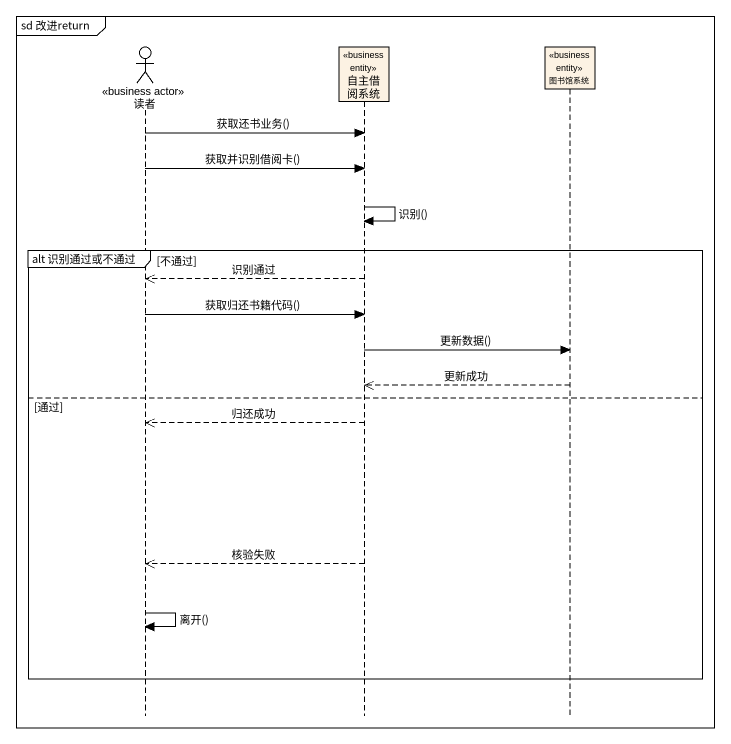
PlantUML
@startuml
mainframe sd 改进return
hide footbox
actor 读者 <<business actor>>
participant 自主借阅系统 <<business entity>>
participant 图书馆系统 <<business entity>>

读者 -> 自主借阅系统 : 获取还书业务()
读者 -> 自主借阅系统 : 获取并识别借阅卡()
自主借阅系统 -> 自主借阅系统 : 识别()
group alt 识别通过或不通过 [不通过]
  自主借阅系统 -->> 读者 : 识别通过
  读者 -> 自主借阅系统 : 获取归还书籍代码()
  自主借阅系统 -> 图书馆系统 : 更新数据()
  图书馆系统 -->> 自主借阅系统 : 更新成功
else 通过
  自主借阅系统 -->> 读者 : 归还成功
  自主借阅系统 -->> 读者 : 核验失败
  读者 -> 读者 : 离开()
end
@enduml
